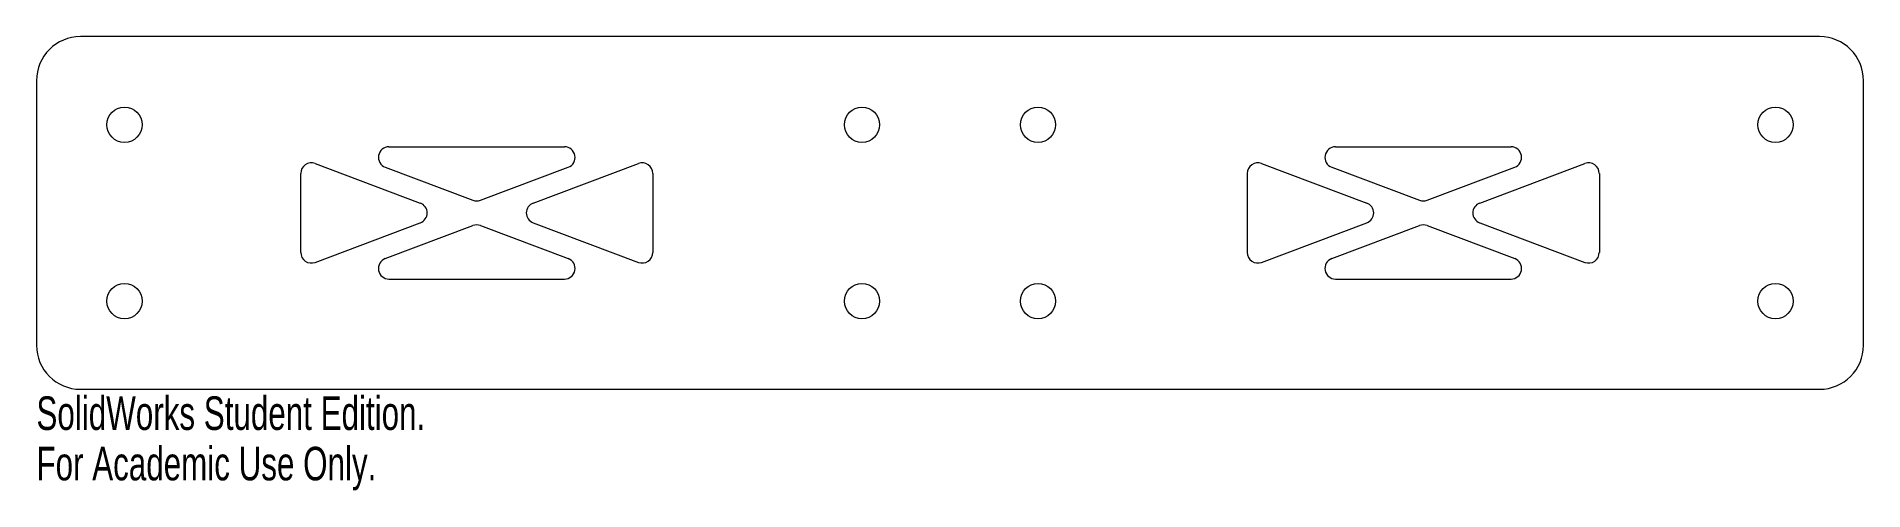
# Model space of a CAD drawing. Header units: inches. Extents: x -5.2 to 5.2, y -1.6 to 1.
import ezdxf

# ---------------------------------------------------------------- set-up
doc = ezdxf.new("R2010")
doc.units = ezdxf.units.IN
doc.header["$MEASUREMENT"] = 0
doc.styles.add('SLDTEXTSTYLE0', font='TXT', dxfattribs={"width": 0.7})

msp = doc.modelspace()

# ---------------------------------------------------------------- linework, layer by layer
at = {"color": 7, "linetype": 'Continuous', "lineweight": 15}
for p, q in [((4.938, 1), (-4.938, 1)), ((-5.188, 0.75), (-5.188, -0.75)), ((5.188, -0.75), (5.188, 0.75)), ((-3.186, 0.375), (-2.189, 0.375)), ((2.189, 0.375), (3.186, 0.375)), ((-3.688, 0.224), (-3.688, -0.224)), ((-3.606, 0.281), (-3.008, 0.056)), ((-3.207, 0.259), (-2.709, 0.072)), ((-2.666, 0.072), (-2.168, 0.259)), ((-2.367, 0.056), (-1.769, 0.281)), ((-1.688, 0.224), (-1.688, -0.224)), ((1.688, 0.224), (1.688, -0.224)), ((1.769, 0.281), (2.367, 0.056)), ((2.168, 0.259), (2.666, 0.072)), ((2.709, 0.072), (3.207, 0.259)), ((3.008, 0.056), (3.606, 0.281)), ((3.688, 0.224), (3.688, -0.224)), ((-3.606, -0.281), (-3.008, -0.056)), ((-3.207, -0.259), (-2.709, -0.072)), ((-2.666, -0.072), (-2.168, -0.259)), ((-2.367, -0.056), (-1.769, -0.281)), ((1.769, -0.281), (2.367, -0.056)), ((2.168, -0.259), (2.666, -0.072)), ((2.709, -0.072), (3.207, -0.259)), ((3.008, -0.056), (3.606, -0.281)), ((-3.186, -0.375), (-2.189, -0.375)), ((2.189, -0.375), (3.186, -0.375)), ((-4.938, -1), (4.938, -1))]:
    msp.add_line(p, q, dxfattribs=at)
for centre in [(-4.688, 0.5), (-0.5, 0.5), (0.5, 0.5), (4.688, 0.5), (-4.688, -0.5), (-0.5, -0.5), (0.5, -0.5), (4.688, -0.5)]:
    msp.add_circle(centre, 0.1, dxfattribs=at)
for centre, radius, start, end in [((-4.938, 0.75), 0.25, 90, 180), ((4.938, 0.75), 0.25, 0, 90), ((-3.186, 0.315), 0.06, 90, 249.444), ((-2.189, 0.315), 0.06, 290.556, 90), ((2.189, 0.315), 0.06, 90, 249.444), ((3.186, 0.315), 0.06, 290.556, 90), ((-3.627, 0.224), 0.06, 69.444, 180), ((-1.748, 0.224), 0.06, 0, 110.556), ((1.748, 0.224), 0.06, 69.444, 180), ((3.627, 0.224), 0.06, 0, 110.556), ((-3.029, 0), 0.06, 290.556, 69.444), ((-2.688, 0.128), 0.06, 249.444, 290.556), ((-2.346, 0), 0.06, 110.556, 249.444), ((2.346, 0), 0.06, 290.556, 69.444), ((2.688, 0.128), 0.06, 249.444, 290.556), ((3.029, 0), 0.06, 110.556, 249.444), ((-2.688, -0.128), 0.06, 69.444, 110.556), ((2.688, -0.128), 0.06, 69.444, 110.556), ((-3.627, -0.224), 0.06, 180, 290.556), ((-3.186, -0.315), 0.06, 110.556, 270), ((-2.189, -0.315), 0.06, 270, 69.444), ((-1.748, -0.224), 0.06, 249.444, 0), ((1.748, -0.224), 0.06, 180, 290.556), ((2.189, -0.315), 0.06, 110.556, 270), ((3.186, -0.315), 0.06, 270, 69.444), ((3.627, -0.224), 0.06, 249.444, 0), ((-4.938, -0.75), 0.25, 180, 270), ((4.938, -0.75), 0.25, 270, 0)]:
    msp.add_arc(centre, radius, start, end, dxfattribs=at)

# ---------------------------------------------------------------- texts
at = {"color": 7, "linetype": 'Continuous', "char_height": 0.1903, "attachment_point": 1, "style": 'SLDTEXTSTYLE0'}
for s, insert in [('SolidWorks Student Edition.', (-5.188, -1.04)), ('For Academic Use Only.', (-5.188, -1.326))]:
    msp.add_mtext(s, dxfattribs=dict(at, insert=insert))

doc.saveas('drawing.dxf')
